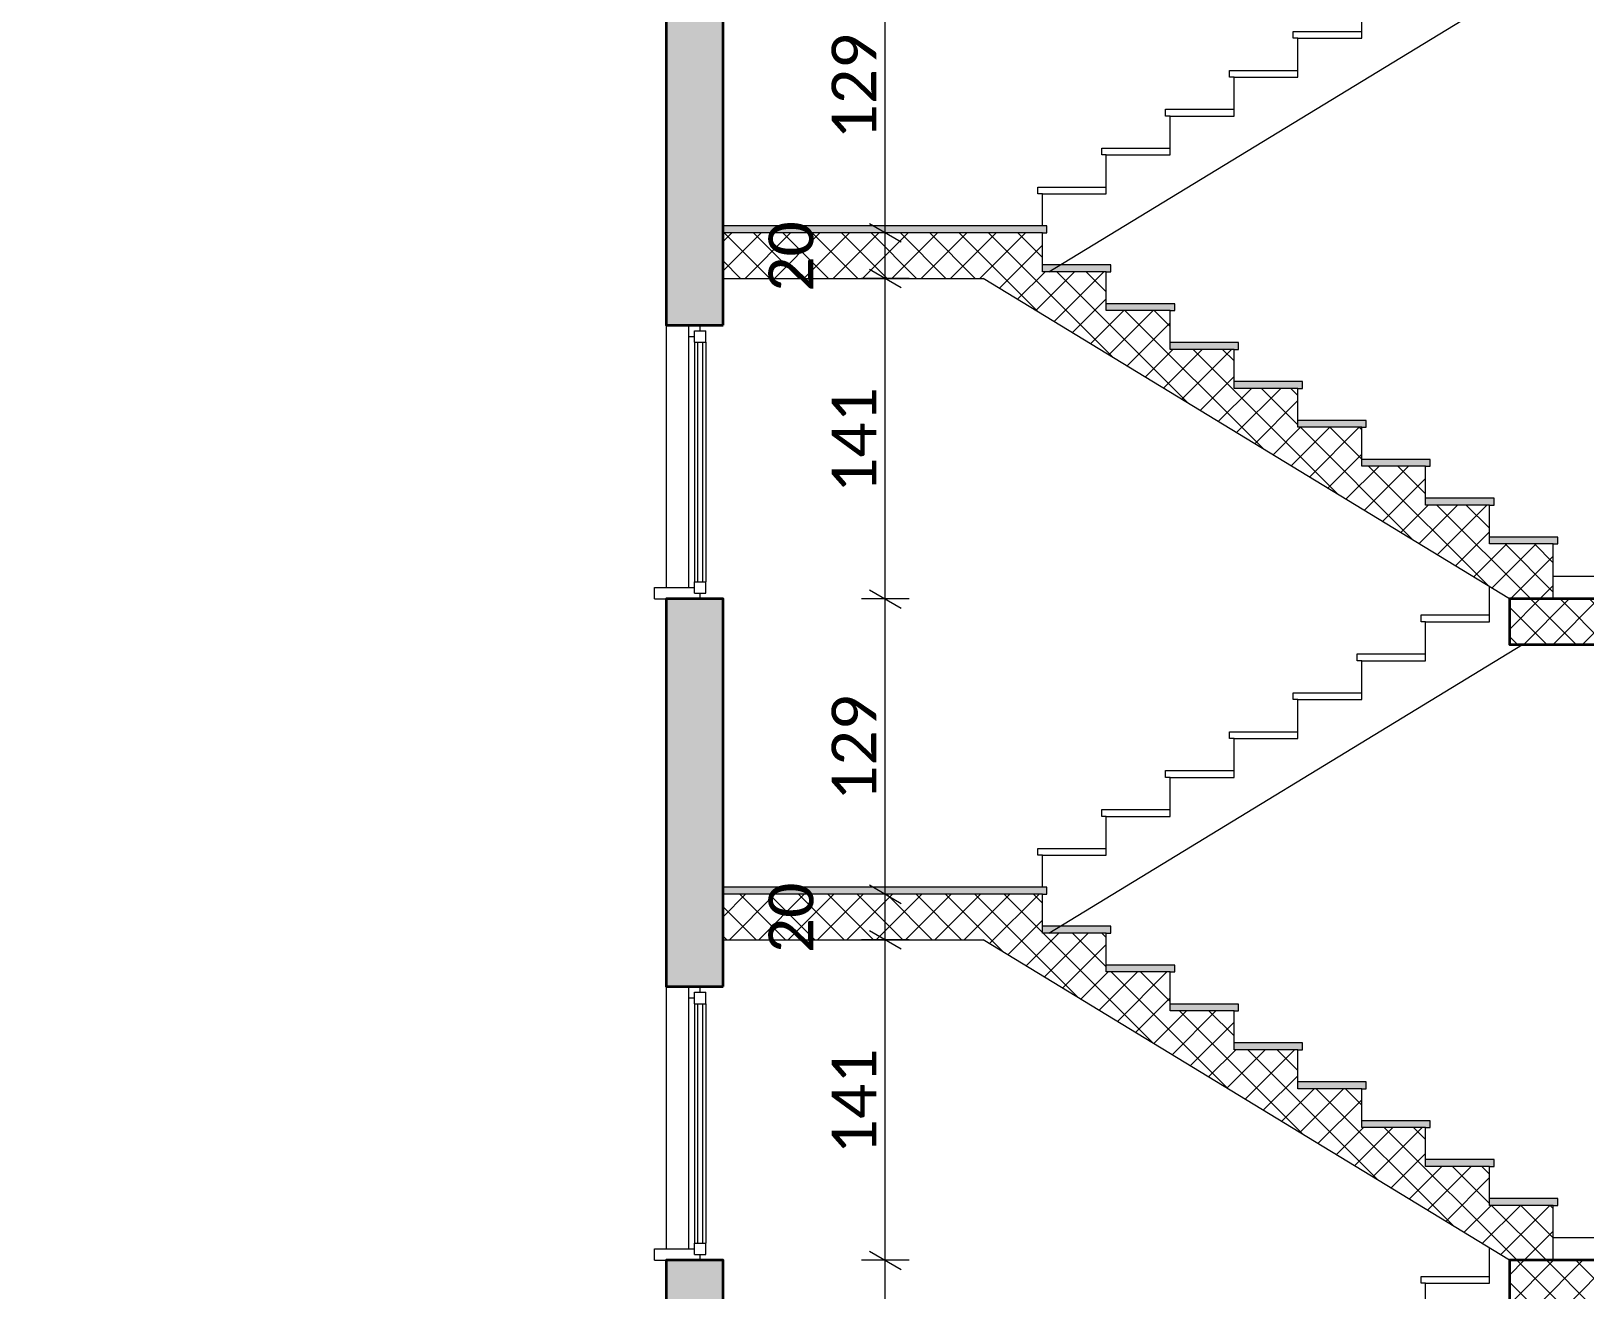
# Model space of a CAD drawing. Header units: millimetres. Extents: x -310 to 171125, y -3027 to 55843.
# Drawn here: x 117401 to 124214, y 23565 to 29085 of the extents above; entities that cross this region are included whole.
import ezdxf

# ---------------------------------------------------------------- set-up
doc = ezdxf.new("R2010")
doc.units = ezdxf.units.MM
doc.header["$MEASUREMENT"] = 0
doc.set_wipeout_variables(frame=1)
doc.linetypes.add('Wipeout_Contour', pattern=[1000, 0, -1000])
doc.layers.add('Dimensioning - General', color=7, linetype='Continuous')
doc.layers.add('Structural - Bearing', color=7, linetype='Continuous')
for name, color, linetype, lineweight, true_color in [('Dimensioning - General_Pen_No__61', 7, 'Continuous', 20, 0x6a6a6a), ('Dimensioning - General_Pen_No__88', 7, 'Continuous', 20, 0xfd4435), ('Structural - Bearing_Pen_No__61', 7, 'Continuous', 20, 0x6a6a6a), ('Structural - Bearing_Pen_No__82', 7, 'Continuous', 20, 0xaaaaaa)]:
    doc.layers.add(name, color=color, linetype=linetype, lineweight=lineweight, true_color=true_color)
for name, color, linetype, lineweight in [('Structural - Bearing_Pen_No__1', 7, 'Continuous', 13), ('Structural - Bearing_Pen_No__101', 252, 'Continuous', 13), ('Structural - Bearing_Pen_No__7', 7, 'Continuous', 35)]:
    doc.layers.add(name, color=color, linetype=linetype, lineweight=lineweight)
doc.layers.get('0').off()
doc.styles.add('GENERATED_STYLE_6', font='calibril.ttf')
doc.dimstyles.new('GENERATED_STYLE__1', dxfattribs={"dimtxt": 195.999997, "dimasz": 106.4, "dimexe": 0.18, "dimexo": 0.0625, "dimgap": 0.09, "dimtad": 1, "dimdec": 0, "dimlfac": 0.1, "dimzin": 0, "dimdsep": 46, "dimtxsty": 'GENERATED_STYLE_6', "dimblk": 'ARROWHEAD_2', "dimblk1": 'ARROWHEAD_2', "dimblk2": 'ARROWHEAD_2', "dimcen": 0.09, "dimse1": 1, "dimse2": 1, "dimclrd": 256, "dimclre": 256, "dimclrt": 256, "dimadec": 0, "dimazin": 0, "dimtfac": 1, "dimtdec": 4, "dimtmove": 0, "dimatfit": 3, "dimfxl": 1, "dimtolj": 1, "dimtzin": 0, "dimarcsym": 0})
pattern_1 = [(45, (0, 0), (-64.346715, 64.346715), []), (135, (0, 0), (64.346715, 64.346715), [])]

# ---------------------------------------------------------------- blocks, each defined once
blk = doc.blocks.new('*D28')
at = {"layer": 'Dimensioning - General_Pen_No__61', "color": 251, "linetype": 'Continuous', "lineweight": 20, "true_color": 0x6a6a6a, "transparency": 16777216}
for p, q in [((121076.5, 23735.9), (121216.5, 23655)), ((121251.5, 23695.5), (121041.5, 23695.5)), ((121146.5, 22400.8), (121146.5, 23695.5)), ((121076.5, 22441.2), (121216.5, 22360.4)), ((121251.5, 22400.8), (121041.5, 22400.8))]:
    blk.add_line(p, q, dxfattribs=at)
at = {"layer": 'Dimensioning - General_Pen_No__88', "color": 20, "lineweight": 20, "true_color": 0xfd4435, "transparency": 16777216, "insert": (121107.3, 22809.8), "char_height": 196, "attachment_point": 7, "rotation": 90, "style": 'GENERATED_STYLE_6'}
blk.add_mtext('\\A1;{\\pql;\\fCalibri Light|b0|i0|c0|p34;129}', dxfattribs=at)
blk = doc.blocks.new('ARROWHEAD_2')
at = {"color": 0, "linetype": 'Continuous', "lineweight": 0}
for p, q in [((-0.378, -0.655), (0.378, 0.655)), ((0, 0), (-1, 0))]:
    blk.add_line(p, q, dxfattribs=at)
blk = doc.blocks.new('*D29')
at = {"layer": 'Dimensioning - General_Pen_No__61', "color": 251, "linetype": 'Continuous', "lineweight": 20, "true_color": 0x6a6a6a, "transparency": 16777216}
for p, q in [((121076.5, 25141.2), (121216.5, 25060.4)), ((121251.5, 25100.8), (121041.5, 25100.8)), ((121146.5, 23695.5), (121146.5, 25100.8)), ((121076.5, 23735.9), (121216.5, 23655)), ((121251.5, 23695.5), (121041.5, 23695.5))]:
    blk.add_line(p, q, dxfattribs=at)
at = {"layer": 'Dimensioning - General_Pen_No__88', "color": 20, "lineweight": 20, "true_color": 0xfd4435, "transparency": 16777216, "char_height": 196, "attachment_point": 7, "rotation": 90, "style": 'GENERATED_STYLE_6'}
for s, insert in [('\\A1;{\\pql;\\fCalibri Light|b0|i0|c0|p34;20}', (120832.9, 25041.9)), ('\\A1;{\\pql;\\fCalibri Light|b0|i0|c0|p34;141}', (121107.3, 24159.8))]:
    blk.add_mtext(s, dxfattribs=dict(at, insert=insert))
blk = doc.blocks.new('*D30')
at = {"layer": 'Dimensioning - General_Pen_No__61', "color": 251, "linetype": 'Continuous', "lineweight": 20, "true_color": 0x6a6a6a, "transparency": 16777216}
for p, q in [((121251.5, 25300.8), (121041.5, 25300.8)), ((121076.5, 25341.2), (121216.5, 25260.4)), ((121146.5, 25100.8), (121146.5, 25300.8)), ((121076.5, 25141.2), (121216.5, 25060.4)), ((121251.5, 25100.8), (121041.5, 25100.8))]:
    blk.add_line(p, q, dxfattribs=at)
blk = doc.blocks.new('*D31')
at = {"layer": 'Dimensioning - General_Pen_No__61', "color": 251, "linetype": 'Continuous', "lineweight": 20, "true_color": 0x6a6a6a, "transparency": 16777216}
for p, q in [((121251.5, 26595.5), (121041.5, 26595.5)), ((121076.5, 26635.9), (121216.5, 26555)), ((121146.5, 25300.8), (121146.5, 26595.5)), ((121251.5, 25300.8), (121041.5, 25300.8)), ((121076.5, 25341.2), (121216.5, 25260.4))]:
    blk.add_line(p, q, dxfattribs=at)
at = {"layer": 'Dimensioning - General_Pen_No__88', "color": 20, "lineweight": 20, "true_color": 0xfd4435, "transparency": 16777216, "insert": (121107.3, 25709.8), "char_height": 196, "attachment_point": 7, "rotation": 90, "style": 'GENERATED_STYLE_6'}
blk.add_mtext('\\A1;{\\pql;\\fCalibri Light|b0|i0|c0|p34;129}', dxfattribs=at)
blk = doc.blocks.new('*D32')
at = {"layer": 'Dimensioning - General_Pen_No__61', "color": 251, "linetype": 'Continuous', "lineweight": 20, "true_color": 0x6a6a6a, "transparency": 16777216}
for p, q in [((121251.5, 28000.8), (121041.5, 28000.8)), ((121076.5, 28041.2), (121216.5, 27960.4)), ((121146.5, 26595.5), (121146.5, 28000.8)), ((121251.5, 26595.5), (121041.5, 26595.5)), ((121076.5, 26635.9), (121216.5, 26555))]:
    blk.add_line(p, q, dxfattribs=at)
at = {"layer": 'Dimensioning - General_Pen_No__88', "color": 20, "lineweight": 20, "true_color": 0xfd4435, "transparency": 16777216, "char_height": 196, "attachment_point": 7, "rotation": 90, "style": 'GENERATED_STYLE_6'}
for s, insert in [('\\A1;{\\pql;\\fCalibri Light|b0|i0|c0|p34;20}', (120832.9, 27941.9)), ('\\A1;{\\pql;\\fCalibri Light|b0|i0|c0|p34;141}', (121107.3, 27059.8))]:
    blk.add_mtext(s, dxfattribs=dict(at, insert=insert))
blk = doc.blocks.new('*D33')
at = {"layer": 'Dimensioning - General_Pen_No__61', "color": 251, "linetype": 'Continuous', "lineweight": 20, "true_color": 0x6a6a6a, "transparency": 16777216}
for p, q in [((121076.5, 28241.2), (121216.5, 28160.4)), ((121251.5, 28200.8), (121041.5, 28200.8)), ((121146.5, 28000.8), (121146.5, 28200.8)), ((121251.5, 28000.8), (121041.5, 28000.8)), ((121076.5, 28041.2), (121216.5, 27960.4))]:
    blk.add_line(p, q, dxfattribs=at)
blk = doc.blocks.new('*D34')
at = {"layer": 'Dimensioning - General_Pen_No__61', "color": 251, "linetype": 'Continuous', "lineweight": 20, "true_color": 0x6a6a6a, "transparency": 16777216}
for p, q in [((121076.5, 29535.9), (121216.5, 29455)), ((121251.5, 29495.5), (121041.5, 29495.5)), ((121146.5, 28200.8), (121146.5, 29495.5)), ((121076.5, 28241.2), (121216.5, 28160.4)), ((121251.5, 28200.8), (121041.5, 28200.8))]:
    blk.add_line(p, q, dxfattribs=at)
at = {"layer": 'Dimensioning - General_Pen_No__88', "color": 20, "lineweight": 20, "true_color": 0xfd4435, "transparency": 16777216, "insert": (121107.3, 28609.8), "char_height": 196, "attachment_point": 7, "rotation": 90, "style": 'GENERATED_STYLE_6'}
blk.add_mtext('\\A1;{\\pql;\\fCalibri Light|b0|i0|c0|p34;129}', dxfattribs=at)
blk = doc.blocks.new('*D88')
at = {"layer": 'Dimensioning - General_Pen_No__61', "color": 251, "linetype": 'Continuous', "lineweight": 20, "true_color": 0x6a6a6a, "transparency": 16777216}
for p, q in [((134582.9, 23736), (134722.9, 23655.2)), ((134757.9, 23695.6), (134547.9, 23695.6)), ((134652.9, 23495.6), (134652.9, 23695.6)), ((134582.9, 23536), (134722.9, 23455.2)), ((134757.9, 23495.6), (134547.9, 23495.6))]:
    blk.add_line(p, q, dxfattribs=at)
blk = doc.blocks.new('*D89')
at = {"layer": 'Dimensioning - General_Pen_No__61', "color": 251, "linetype": 'Continuous', "lineweight": 20, "true_color": 0x6a6a6a, "transparency": 16777216}
for p, q in [((134582.9, 26436), (134722.9, 26355.2)), ((134757.9, 26395.6), (134547.9, 26395.6)), ((134652.9, 23695.6), (134652.9, 26395.6)), ((134582.9, 23736), (134722.9, 23655.2)), ((134757.9, 23695.6), (134547.9, 23695.6))]:
    blk.add_line(p, q, dxfattribs=at)
at = {"layer": 'Dimensioning - General_Pen_No__88', "color": 20, "lineweight": 20, "true_color": 0xfd4435, "transparency": 16777216, "char_height": 196, "attachment_point": 7, "rotation": 90, "style": 'GENERATED_STYLE_6'}
for s, insert in [('\\A1;{\\pql;\\fCalibri Light|b0|i0|c0|p34;20}', (134613.7, 26037.4)), ('\\A1;{\\pql;\\fCalibri Light|b0|i0|c0|p34;270}', (134613.7, 24807.3))]:
    blk.add_mtext(s, dxfattribs=dict(at, insert=insert))
blk = doc.blocks.new('*D90')
at = {"layer": 'Dimensioning - General_Pen_No__61', "color": 251, "linetype": 'Continuous', "lineweight": 20, "true_color": 0x6a6a6a, "transparency": 16777216}
for p, q in [((134757.9, 26595.6), (134547.9, 26595.6)), ((134582.9, 26636), (134722.9, 26555.2)), ((134652.9, 26395.6), (134652.9, 26595.6)), ((134582.9, 26436), (134722.9, 26355.2)), ((134757.9, 26395.6), (134547.9, 26395.6))]:
    blk.add_line(p, q, dxfattribs=at)
blk = doc.blocks.new('*D91')
at = {"layer": 'Dimensioning - General_Pen_No__61', "color": 251, "linetype": 'Continuous', "lineweight": 20, "true_color": 0x6a6a6a, "transparency": 16777216}
for p, q in [((134757.9, 29295.6), (134547.9, 29295.6)), ((134582.9, 29336), (134722.9, 29255.2)), ((134652.9, 26595.6), (134652.9, 29295.6)), ((134757.9, 26595.6), (134547.9, 26595.6)), ((134582.9, 26636), (134722.9, 26555.2))]:
    blk.add_line(p, q, dxfattribs=at)
at = {"layer": 'Dimensioning - General_Pen_No__88', "color": 20, "lineweight": 20, "true_color": 0xfd4435, "transparency": 16777216, "char_height": 196, "attachment_point": 7, "rotation": 90, "style": 'GENERATED_STYLE_6'}
for s, insert in [('\\A1;{\\pql;\\fCalibri Light|b0|i0|c0|p34;20}', (134613.7, 28937.4)), ('\\A1;{\\pql;\\fCalibri Light|b0|i0|c0|p34;270}', (134613.7, 27707.3))]:
    blk.add_mtext(s, dxfattribs=dict(at, insert=insert))
blk = doc.blocks.new('*D131')
at = {"layer": 'Dimensioning - General_Pen_No__61', "color": 251, "linetype": 'Continuous', "lineweight": 20, "true_color": 0x6a6a6a, "transparency": 16777216}
for p, q in [((135132.9, 23736), (135272.9, 23655.2)), ((135307.9, 23695.6), (135097.9, 23695.6)), ((135202.9, 23495.6), (135202.9, 23695.6)), ((135132.9, 23536), (135272.9, 23455.2)), ((135307.9, 23495.6), (135097.9, 23495.6))]:
    blk.add_line(p, q, dxfattribs=at)
blk = doc.blocks.new('*D132')
at = {"layer": 'Dimensioning - General_Pen_No__61', "color": 251, "linetype": 'Continuous', "lineweight": 20, "true_color": 0x6a6a6a, "transparency": 16777216}
for p, q in [((135132.9, 26436), (135272.9, 26355.2)), ((135307.9, 26395.6), (135097.9, 26395.6)), ((135202.9, 23695.6), (135202.9, 26395.6)), ((135132.9, 23736), (135272.9, 23655.2)), ((135307.9, 23695.6), (135097.9, 23695.6))]:
    blk.add_line(p, q, dxfattribs=at)
at = {"layer": 'Dimensioning - General_Pen_No__88', "color": 20, "lineweight": 20, "true_color": 0xfd4435, "transparency": 16777216, "char_height": 196, "attachment_point": 7, "rotation": 90, "style": 'GENERATED_STYLE_6'}
for s, insert in [('\\A1;{\\pql;\\fCalibri Light|b0|i0|c0|p34;20}', (135163.7, 26037.4)), ('\\A1;{\\pql;\\fCalibri Light|b0|i0|c0|p34;270}', (135163.7, 24807.3))]:
    blk.add_mtext(s, dxfattribs=dict(at, insert=insert))
blk = doc.blocks.new('*D133')
at = {"layer": 'Dimensioning - General_Pen_No__61', "color": 251, "linetype": 'Continuous', "lineweight": 20, "true_color": 0x6a6a6a, "transparency": 16777216}
for p, q in [((135307.9, 26595.6), (135097.9, 26595.6)), ((135132.9, 26636), (135272.9, 26555.2)), ((135202.9, 26395.6), (135202.9, 26595.6)), ((135132.9, 26436), (135272.9, 26355.2)), ((135307.9, 26395.6), (135097.9, 26395.6))]:
    blk.add_line(p, q, dxfattribs=at)
blk = doc.blocks.new('*D134')
at = {"layer": 'Dimensioning - General_Pen_No__61', "color": 251, "linetype": 'Continuous', "lineweight": 20, "true_color": 0x6a6a6a, "transparency": 16777216}
for p, q in [((135307.9, 29295.6), (135097.9, 29295.6)), ((135132.9, 29336), (135272.9, 29255.2)), ((135202.9, 26595.6), (135202.9, 29295.6)), ((135307.9, 26595.6), (135097.9, 26595.6)), ((135132.9, 26636), (135272.9, 26555.2))]:
    blk.add_line(p, q, dxfattribs=at)
at = {"layer": 'Dimensioning - General_Pen_No__88', "color": 20, "lineweight": 20, "true_color": 0xfd4435, "transparency": 16777216, "char_height": 196, "attachment_point": 7, "rotation": 90, "style": 'GENERATED_STYLE_6'}
for s, insert in [('\\A1;{\\pql;\\fCalibri Light|b0|i0|c0|p34;20}', (135163.7, 28937.4)), ('\\A1;{\\pql;\\fCalibri Light|b0|i0|c0|p34;270}', (135163.7, 27707.3))]:
    blk.add_mtext(s, dxfattribs=dict(at, insert=insert))
blk = doc.blocks.new('*D157')
at = {"layer": 'Dimensioning - General_Pen_No__61', "color": 251, "linetype": 'Continuous', "lineweight": 20, "true_color": 0x6a6a6a, "transparency": 16777216}
for p, q in [((135682.9, 23736), (135822.9, 23655.2)), ((135857.9, 23695.6), (135647.9, 23695.6)), ((135752.9, 20795.6), (135752.9, 23695.6)), ((135857.9, 20795.6), (135647.9, 20795.6)), ((135682.9, 20836), (135822.9, 20755.2))]:
    blk.add_line(p, q, dxfattribs=at)
at = {"layer": 'Dimensioning - General_Pen_No__88', "color": 20, "lineweight": 20, "true_color": 0xfd4435, "transparency": 16777216, "insert": (135713.7, 22007.3), "char_height": 196, "attachment_point": 7, "rotation": 90, "style": 'GENERATED_STYLE_6'}
blk.add_mtext('\\A1;{\\pql;\\fCalibri Light|b0|i0|c0|p34;290}', dxfattribs=at)
blk = doc.blocks.new('*D158')
at = {"layer": 'Dimensioning - General_Pen_No__61', "color": 251, "linetype": 'Continuous', "lineweight": 20, "true_color": 0x6a6a6a, "transparency": 16777216}
for p, q in [((135857.9, 26595.6), (135647.9, 26595.6)), ((135682.9, 26636), (135822.9, 26555.2)), ((135752.9, 23695.6), (135752.9, 26595.6)), ((135682.9, 23736), (135822.9, 23655.2)), ((135857.9, 23695.6), (135647.9, 23695.6))]:
    blk.add_line(p, q, dxfattribs=at)
at = {"layer": 'Dimensioning - General_Pen_No__88', "color": 20, "lineweight": 20, "true_color": 0xfd4435, "transparency": 16777216, "insert": (135713.7, 24907.3), "char_height": 196, "attachment_point": 7, "rotation": 90, "style": 'GENERATED_STYLE_6'}
blk.add_mtext('\\A1;{\\pql;\\fCalibri Light|b0|i0|c0|p34;290}', dxfattribs=at)
blk = doc.blocks.new('*D159')
at = {"layer": 'Dimensioning - General_Pen_No__61', "color": 251, "linetype": 'Continuous', "lineweight": 20, "true_color": 0x6a6a6a, "transparency": 16777216}
for p, q in [((135682.9, 29536), (135822.9, 29455.2)), ((135857.9, 29495.6), (135647.9, 29495.6)), ((135752.9, 26595.6), (135752.9, 29495.6)), ((135857.9, 26595.6), (135647.9, 26595.6)), ((135682.9, 26636), (135822.9, 26555.2))]:
    blk.add_line(p, q, dxfattribs=at)
at = {"layer": 'Dimensioning - General_Pen_No__88', "color": 20, "lineweight": 20, "true_color": 0xfd4435, "transparency": 16777216, "insert": (135713.7, 27807.3), "char_height": 196, "attachment_point": 7, "rotation": 90, "style": 'GENERATED_STYLE_6'}
blk.add_mtext('\\A1;{\\pql;\\fCalibri Light|b0|i0|c0|p34;290}', dxfattribs=at)

msp = doc.modelspace()

# ---------------------------------------------------------------- hatches: boundary and pattern name
at = {"layer": 'Structural - Bearing_Pen_No__1', "linetype": 'Continuous', "lineweight": 13}
h = msp.add_hatch(dxfattribs=at)
h.set_pattern_fill('CONCRETE_BLOCK', style=0, pattern_type=2)
h.set_pattern_definition(pattern_1)
h.paths.add_polyline_path([(124075.2, 26595.5), (124075.2, 26836.2), (123795.2, 26836.2), (123795.2, 27006.8), (123515.2, 27006.8), (123515.2, 27177.3), (123235.2, 27177.3), (123235.2, 27347.9), (122955.2, 27347.9), (122955.2, 27518.5), (122675.2, 27518.5), (122675.2, 27689.1), (122395.2, 27689.1), (122395.2, 27859.7), (122115.2, 27859.7), (122115.2, 28030.2), (121835.2, 28030.2), (121835.2, 28200.8), (120435.2, 28200.8), (120435.2, 28000.8), (121576, 28000.8), (123882.8, 26595.5)])
h = msp.add_hatch(dxfattribs=at)
h.set_pattern_fill('CONCRETE_BLOCK', style=0, pattern_type=2)
h.set_pattern_definition(pattern_1)
h.paths.add_polyline_path([(139085.2, 26395.6), (139085.2, 26595.6), (123882.8, 26595.6), (123882.8, 26395.6)])
h = msp.add_hatch(dxfattribs=at)
h.set_pattern_fill('CONCRETE_BLOCK', style=0, pattern_type=2)
h.set_pattern_definition(pattern_1)
h.paths.add_polyline_path([(124075.2, 23695.5), (124075.2, 23936.2), (123795.2, 23936.2), (123795.2, 24106.8), (123515.2, 24106.8), (123515.2, 24277.3), (123235.2, 24277.3), (123235.2, 24447.9), (122955.2, 24447.9), (122955.2, 24618.5), (122675.2, 24618.5), (122675.2, 24789.1), (122395.2, 24789.1), (122395.2, 24959.7), (122115.2, 24959.7), (122115.2, 25130.2), (121835.2, 25130.2), (121835.2, 25300.8), (120435.2, 25300.8), (120435.2, 25100.8), (121576, 25100.8), (123882.8, 23695.5)])
h = msp.add_hatch(dxfattribs=at)
h.set_pattern_fill('CONCRETE_BLOCK', style=0, pattern_type=2)
h.set_pattern_definition(pattern_1)
h.paths.add_polyline_path([(139085.2, 23495.6), (139085.2, 23695.6), (123882.8, 23695.6), (123882.8, 23495.6)])
at = {"layer": 'Structural - Bearing_Pen_No__101', "linetype": 'Continuous', "lineweight": 13}
for points in [[(121855.2, 28230.8), (120435.2, 28230.8), (120435.2, 28200.8), (121835.2, 28200.8), (121855.2, 28200.8)], [(122135.2, 28060.2), (121835.2, 28060.2), (121835.2, 28030.2), (122115.2, 28030.2), (122135.2, 28030.2)], [(122415.2, 27889.7), (122115.2, 27889.7), (122115.2, 27859.7), (122395.2, 27859.7), (122415.2, 27859.7)], [(122695.2, 27719.1), (122395.2, 27719.1), (122395.2, 27689.1), (122675.2, 27689.1), (122695.2, 27689.1)], [(122975.2, 27548.5), (122675.2, 27548.5), (122675.2, 27518.5), (122955.2, 27518.5), (122975.2, 27518.5)], [(123255.2, 27377.9), (122955.2, 27377.9), (122955.2, 27347.9), (123235.2, 27347.9), (123255.2, 27347.9)], [(123535.2, 27207.3), (123235.2, 27207.3), (123235.2, 27177.3), (123515.2, 27177.3), (123535.2, 27177.3)], [(123815.2, 27036.8), (123515.2, 27036.8), (123515.2, 27006.8), (123795.2, 27006.8), (123815.2, 27006.8)], [(124095.2, 26866.2), (123795.2, 26866.2), (123795.2, 26836.2), (124075.2, 26836.2), (124095.2, 26836.2)], [(121855.2, 25330.8), (120435.2, 25330.8), (120435.2, 25300.8), (121835.2, 25300.8), (121855.2, 25300.8)], [(122135.2, 25160.2), (121835.2, 25160.2), (121835.2, 25130.2), (122115.2, 25130.2), (122135.2, 25130.2)], [(122415.2, 24989.7), (122115.2, 24989.7), (122115.2, 24959.7), (122395.2, 24959.7), (122415.2, 24959.7)], [(122695.2, 24819.1), (122395.2, 24819.1), (122395.2, 24789.1), (122675.2, 24789.1), (122695.2, 24789.1)], [(122975.2, 24648.5), (122675.2, 24648.5), (122675.2, 24618.5), (122955.2, 24618.5), (122975.2, 24618.5)], [(123255.2, 24477.9), (122955.2, 24477.9), (122955.2, 24447.9), (123235.2, 24447.9), (123255.2, 24447.9)], [(123535.2, 24307.3), (123235.2, 24307.3), (123235.2, 24277.3), (123515.2, 24277.3), (123535.2, 24277.3)], [(123815.2, 24136.8), (123515.2, 24136.8), (123515.2, 24106.8), (123795.2, 24106.8), (123815.2, 24106.8)], [(124095.2, 23966.2), (123795.2, 23966.2), (123795.2, 23936.2), (124075.2, 23936.2), (124095.2, 23936.2)], [(120435.2, 21995.6), (120435.2, 23695.6), (120185.2, 23695.6), (120185.2, 21995.6)]]:
    msp.add_hatch(color=252, dxfattribs=at).paths.add_polyline_path(points)

# ---------------------------------------------------------------- linework, layer by layer
at = {"layer": 'Structural - Bearing_Pen_No__1', "color": 7, "linetype": 'Continuous', "lineweight": 13}
for p, q in [((120435.2, 28130.9), (120435.2, 29495.6)), ((120435.2, 27795.6), (120435.2, 27930.9)), ((120135.2, 26595.6), (120135.2, 26645.6)), ((120135.2, 26595.6), (120285.2, 26595.6)), ((120185.2, 26595.6), (120435.2, 26595.6)), ((120285.2, 26595.6), (120335.2, 26595.6)), ((120435.2, 25230.9), (120435.2, 26595.6)), ((120435.2, 24895.6), (120435.2, 25030.9)), ((120135.2, 23695.6), (120135.2, 23745.6)), ((120135.2, 23695.6), (120285.2, 23695.6)), ((120185.2, 23695.6), (120435.2, 23695.6)), ((120185.2, 21995.6), (120185.2, 23695.6)), ((120285.2, 23695.6), (120335.2, 23695.6)), ((120435.2, 22330.9), (120435.2, 23695.6))]:
    msp.add_line(p, q, dxfattribs=at)
for points in [[(121835.2, 28200.8), (121855.2, 28200.8), (121855.2, 28230.8), (120435.2, 28230.8)], [(124075.2, 26595.5), (124075.2, 26836.2), (123795.2, 26836.2), (123795.2, 27006.8), (123515.2, 27006.8), (123515.2, 27177.3), (123235.2, 27177.3), (123235.2, 27347.9), (122955.2, 27347.9), (122955.2, 27518.5), (122675.2, 27518.5), (122675.2, 27689.1), (122395.2, 27689.1), (122395.2, 27859.7), (122115.2, 27859.7), (122115.2, 28030.2), (121835.2, 28030.2), (121835.2, 28200.8), (120435.2, 28200.8), (120435.2, 28000.8)], [(120435.2, 28000.8), (121576, 28000.8)], [(123882.8, 26595.5), (121576, 28000.8)], [(122115.2, 28030.2), (122135.2, 28030.2), (122135.2, 28060.2), (121835.2, 28060.2)], [(122395.2, 27859.7), (122415.2, 27859.7), (122415.2, 27889.7), (122115.2, 27889.7)], [(122675.2, 27689.1), (122695.2, 27689.1), (122695.2, 27719.1), (122395.2, 27719.1)], [(122955.2, 27518.5), (122975.2, 27518.5), (122975.2, 27548.5), (122675.2, 27548.5)], [(123235.2, 27347.9), (123255.2, 27347.9), (123255.2, 27377.9), (122955.2, 27377.9)], [(123515.2, 27177.3), (123535.2, 27177.3), (123535.2, 27207.3), (123235.2, 27207.3)], [(123795.2, 27006.8), (123815.2, 27006.8), (123815.2, 27036.8), (123515.2, 27036.8)], [(124075.2, 26836.2), (124095.2, 26836.2), (124095.2, 26866.2), (123795.2, 26866.2)], [(121835.2, 25300.8), (121855.2, 25300.8), (121855.2, 25330.8), (120435.2, 25330.8)], [(124075.2, 23695.5), (124075.2, 23936.2), (123795.2, 23936.2), (123795.2, 24106.8), (123515.2, 24106.8), (123515.2, 24277.3), (123235.2, 24277.3), (123235.2, 24447.9), (122955.2, 24447.9), (122955.2, 24618.5), (122675.2, 24618.5), (122675.2, 24789.1), (122395.2, 24789.1), (122395.2, 24959.7), (122115.2, 24959.7), (122115.2, 25130.2), (121835.2, 25130.2), (121835.2, 25300.8), (120435.2, 25300.8), (120435.2, 25100.8)], [(122115.2, 25130.2), (122135.2, 25130.2), (122135.2, 25160.2), (121835.2, 25160.2)], [(120435.2, 25100.8), (121576, 25100.8)], [(123882.8, 23695.5), (121576, 25100.8)], [(122395.2, 24959.7), (122415.2, 24959.7), (122415.2, 24989.7), (122115.2, 24989.7)], [(122675.2, 24789.1), (122695.2, 24789.1), (122695.2, 24819.1), (122395.2, 24819.1)], [(122955.2, 24618.5), (122975.2, 24618.5), (122975.2, 24648.5), (122675.2, 24648.5)], [(123235.2, 24447.9), (123255.2, 24447.9), (123255.2, 24477.9), (122955.2, 24477.9)], [(123515.2, 24277.3), (123535.2, 24277.3), (123535.2, 24307.3), (123235.2, 24307.3)], [(123795.2, 24106.8), (123815.2, 24106.8), (123815.2, 24136.8), (123515.2, 24136.8)], [(124075.2, 23936.2), (124095.2, 23936.2), (124095.2, 23966.2), (123795.2, 23966.2)]]:
    msp.add_lwpolyline(points, dxfattribs=at)
at = {"layer": 'Structural - Bearing_Pen_No__61', "color": 251, "linetype": 'Continuous', "lineweight": 20, "true_color": 0x6a6a6a}
for points in [[(121835.2, 28230.8), (121835.2, 28371.4), (122115.2, 28371.4), (122115.2, 28542), (122395.2, 28542), (122395.2, 28712.6), (122675.2, 28712.6), (122675.2, 28883.1), (122955.2, 28883.1), (122955.2, 29053.7), (123235.2, 29053.7), (123235.2, 29224.3), (123515.2, 29224.3), (123515.2, 29394.9), (123795.2, 29394.9), (123795.2, 29548.8)], [(121862.7, 28030.2), (123939.5, 29295.5)], [(122955.2, 29053.7), (122935.2, 29053.7), (122935.2, 29083.7), (123235.2, 29083.7)], [(122675.2, 28883.1), (122655.2, 28883.1), (122655.2, 28913.1), (122955.2, 28913.1)], [(122395.2, 28712.6), (122375.2, 28712.6), (122375.2, 28742.6), (122675.2, 28742.6)], [(122115.2, 28542), (122095.2, 28542), (122095.2, 28572), (122395.2, 28572)], [(121835.2, 28371.4), (121815.2, 28371.4), (121815.2, 28401.4), (122115.2, 28401.4)], [(121835.2, 25330.8), (121835.2, 25471.4), (122115.2, 25471.4), (122115.2, 25642), (122395.2, 25642), (122395.2, 25812.6), (122675.2, 25812.6), (122675.2, 25983.1), (122955.2, 25983.1), (122955.2, 26153.7), (123235.2, 26153.7), (123235.2, 26324.3), (123515.2, 26324.3), (123515.2, 26494.9), (123795.2, 26494.9), (123795.2, 26648.8)], [(124075.2, 26695.6), (128485.2, 26695.6)], [(123515.2, 26494.9), (123495.2, 26494.9), (123495.2, 26524.9), (123795.2, 26524.9)], [(121862.7, 25130.2), (123939.5, 26395.5)], [(123235.2, 26324.3), (123215.2, 26324.3), (123215.2, 26354.3), (123515.2, 26354.3)], [(122955.2, 26153.7), (122935.2, 26153.7), (122935.2, 26183.7), (123235.2, 26183.7)], [(122675.2, 25983.1), (122655.2, 25983.1), (122655.2, 26013.1), (122955.2, 26013.1)], [(122395.2, 25812.6), (122375.2, 25812.6), (122375.2, 25842.6), (122675.2, 25842.6)], [(122115.2, 25642), (122095.2, 25642), (122095.2, 25672), (122395.2, 25672)], [(121835.2, 25471.4), (121815.2, 25471.4), (121815.2, 25501.4), (122115.2, 25501.4)], [(124075.2, 23795.6), (128485.2, 23795.6)], [(121835.2, 22430.8), (121835.2, 22571.4), (122115.2, 22571.4), (122115.2, 22742), (122395.2, 22742), (122395.2, 22912.6), (122675.2, 22912.6), (122675.2, 23083.1), (122955.2, 23083.1), (122955.2, 23253.7), (123235.2, 23253.7), (123235.2, 23424.3), (123515.2, 23424.3), (123515.2, 23594.9), (123795.2, 23594.9), (123795.2, 23748.8)], [(123515.2, 23594.9), (123495.2, 23594.9), (123495.2, 23624.9), (123795.2, 23624.9)]]:
    msp.add_lwpolyline(points, dxfattribs=at)
at = {"layer": 'Structural - Bearing_Pen_No__7', "color": 7, "linetype": 'Continuous', "lineweight": 35, "flags": 128}
for points in [[(139085.2, 26395.6), (139085.2, 26595.6), (123882.8, 26595.6), (123882.8, 26395.6)], [(120435.2, 21995.6), (120435.2, 23695.6), (120185.2, 23695.6), (120185.2, 21995.6)], [(139085.2, 23495.6), (139085.2, 23695.6), (123882.8, 23695.6), (123882.8, 23495.6)]]:
    msp.add_lwpolyline(points, close=True, dxfattribs=at)

# ---------------------------------------------------------------- dimensions: what is measured, and where the dimension line sits
at = {"layer": 'Dimensioning - General', "color": 251, "linetype": 'Continuous', "lineweight": 20, "true_color": 0x6a6a6a}
for base, p1, p2, picture, middle in [((121146.5, 29495.5), (121075.2, 28200.8), (123882.8, 29495.5), '*D34', (121009.3, 28833.9)), ((121146.5, 28000.8), (123882.8, 26595.5), (121103.1, 28000.8), '*D32', (121009.3, 27283.9)), ((121146.5, 28200.8), (121103.1, 28000.8), (121075.2, 28200.8), '*D33', (120734.9, 28091.4)), ((121146.5, 26595.5), (121131.3, 25300.8), (123882.8, 26595.5), '*D31', (121009.3, 25933.9)), ((121146.5, 25100.8), (123882.8, 23695.5), (121151.9, 25100.8), '*D29', (121009.3, 24383.9)), ((121146.5, 25300.8), (121151.9, 25100.8), (121131.3, 25300.8), '*D30', (120734.9, 25191.4)), ((121146.5, 23695.5), (121406, 22400.8), (123882.8, 23695.5), '*D28', (121009.3, 23033.9))]:
    dim = msp.add_linear_dim(base=base, p1=p1, p2=p2, angle=90, dimstyle='GENERATED_STYLE__1', dxfattribs=at)
    dim.commit()
    dim.dimension.update_dxf_attribs({"geometry": picture, "text_midpoint": middle, "dimtype": 160, "text_rotation": 90})

# ---------------------------------------------------------------- wipeouts: each hides what was drawn before it
at = {"color": 254, "linetype": 'Wipeout_Contour', "lineweight": 0, "ltscale": 493117.122265}
msp.add_wipeout([(120185.2, 27795.6), (120185.2, 26645.6), (120285.2, 26645.6), (120285.2, 27795.6)], dxfattribs=at).dxf.layer = 'Structural - Bearing'
at = {"color": 254, "linetype": 'Wipeout_Contour', "lineweight": 0, "ltscale": 490686.288775}
msp.add_wipeout([(120185.2, 24895.6), (120185.2, 23745.6), (120285.2, 23745.6), (120285.2, 24895.6)], dxfattribs=at).dxf.layer = 'Structural - Bearing'

# ---------------------------------------------------------------- next in the draw order: hatches: boundary and pattern name
at = {"layer": 'Structural - Bearing_Pen_No__101', "linetype": 'Continuous', "lineweight": 13}
for points in [[(120435.2, 27795.6), (120435.2, 29495.6), (120185.2, 29495.6), (120185.2, 27795.6)], [(120435.2, 24895.6), (120435.2, 26595.6), (120185.2, 26595.6), (120185.2, 24895.6)]]:
    msp.add_hatch(color=252, dxfattribs=at).paths.add_polyline_path(points)

# ---------------------------------------------------------------- next in the draw order: linework, layer by layer
at = {"layer": 'Structural - Bearing_Pen_No__1', "color": 7, "linetype": 'Continuous', "lineweight": 13}
for p, q in [((120185.2, 27795.6), (120185.2, 29495.6)), ((120185.2, 27795.6), (120435.2, 27795.6)), ((120285.2, 27795.6), (120335.2, 27795.6)), ((120185.2, 24895.6), (120185.2, 26595.6)), ((120185.2, 24895.6), (120435.2, 24895.6)), ((120285.2, 24895.6), (120335.2, 24895.6))]:
    msp.add_line(p, q, dxfattribs=at)
at = {"layer": 'Structural - Bearing_Pen_No__7', "color": 7, "linetype": 'Continuous', "lineweight": 35, "flags": 128}
for points in [[(120435.2, 27795.6), (120435.2, 29495.6), (120185.2, 29495.6), (120185.2, 27795.6)], [(120435.2, 24895.6), (120435.2, 26595.6), (120185.2, 26595.6), (120185.2, 24895.6)]]:
    msp.add_lwpolyline(points, close=True, dxfattribs=at)
at = {"layer": 'Structural - Bearing_Pen_No__82', "color": 253, "linetype": 'Continuous', "lineweight": 20, "true_color": 0xaaaaaa}
for p, q in [((120185.2, 27795.6), (120185.2, 26645.6)), ((120185.2, 24895.6), (120185.2, 23745.6))]:
    msp.add_line(p, q, dxfattribs=at)

# ---------------------------------------------------------------- next in the draw order: wipeouts: each hides what was drawn before it
at = {"color": 254, "linetype": 'Wipeout_Contour', "lineweight": 0, "ltscale": 493338.457632}
msp.add_wipeout([(120310.2, 27745.6), (120285.2, 27745.6), (120285.2, 26645.6), (120310.2, 26645.6)], dxfattribs=at).dxf.layer = 'Structural - Bearing'
at = {"color": 254, "linetype": 'Wipeout_Contour', "lineweight": 0, "ltscale": 490911.079027}
msp.add_wipeout([(120310.2, 24845.6), (120285.2, 24845.6), (120285.2, 23745.6), (120310.2, 23745.6)], dxfattribs=at).dxf.layer = 'Structural - Bearing'

# ---------------------------------------------------------------- next in the draw order: linework, layer by layer
at = {"layer": 'Structural - Bearing_Pen_No__1', "color": 7, "linetype": 'Continuous', "lineweight": 13}
for p, q in [((120335.2, 27770.6), (120335.2, 27795.6)), ((120310.2, 27770.6), (120360.2, 27770.6)), ((120310.2, 27770.6), (120335.2, 27770.6)), ((120310.2, 26620.6), (120360.2, 26620.6)), ((120310.2, 26620.6), (120335.2, 26620.6)), ((120335.2, 26595.6), (120335.2, 26620.6)), ((120310.2, 24870.6), (120360.2, 24870.6)), ((120310.2, 24870.6), (120335.2, 24870.6)), ((120335.2, 24870.6), (120335.2, 24895.6)), ((120310.2, 23720.6), (120360.2, 23720.6)), ((120310.2, 23720.6), (120335.2, 23720.6)), ((120335.2, 23695.6), (120335.2, 23720.6))]:
    msp.add_line(p, q, dxfattribs=at)

# ---------------------------------------------------------------- next in the draw order: dimensions: what is measured, and where the dimension line sits
at = {"layer": 'Dimensioning - General', "color": 251, "linetype": 'Continuous', "lineweight": 20, "true_color": 0x6a6a6a}
for base, p1, p2, picture, middle in [((135202.9, 26595.6), (106843.5, 26395.6), (106896.2, 26595.6), '*D133', (135065.7, 26186.8)), ((134652.9, 26595.6), (107313.3, 26395.6), (107313.3, 26595.6), '*D90', (134515.7, 26186.8)), ((135202.9, 23695.6), (106822.4, 23495.6), (106843.5, 23695.6), '*D131', (135065.7, 23286.8)), ((134652.9, 23695.6), (107357.9, 23495.6), (107357.9, 23695.6), '*D88', (134515.7, 23286.8)), ((135752.9, 23695.6), (109667, 20795.6), (109593.2, 23695.6), '*D157', (135615.7, 22231.4))]:
    dim = msp.add_linear_dim(base=base, p1=p1, p2=p2, angle=90, dimstyle='GENERATED_STYLE__1', dxfattribs=at)
    dim.commit()
    dim.dimension.update_dxf_attribs({"geometry": picture, "text_midpoint": middle, "dimtype": 160, "text_rotation": 90})

# ---------------------------------------------------------------- next in the draw order: wipeouts: each hides what was drawn before it
at = {"color": 254, "linetype": 'Wipeout_Contour', "lineweight": 0, "ltscale": 493484.351292}
msp.add_wipeout([(120310.2, 27720.6), (120310.2, 26670.6), (120360.2, 26670.6), (120360.2, 27720.6)], dxfattribs=at).dxf.layer = 'Structural - Bearing'
at = {"color": 254, "linetype": 'Wipeout_Contour', "lineweight": 0, "ltscale": 491057.689635}
msp.add_wipeout([(120310.2, 24820.6), (120310.2, 23770.6), (120360.2, 23770.6), (120360.2, 24820.6)], dxfattribs=at).dxf.layer = 'Structural - Bearing'

# ---------------------------------------------------------------- next in the draw order: linework, layer by layer
at = {"layer": 'Structural - Bearing_Pen_No__1', "color": 7, "linetype": 'Continuous', "lineweight": 13}
for p, q in [((120285.2, 27745.6), (120285.2, 27795.6)), ((120285.2, 27745.6), (120310.2, 27745.6)), ((120310.2, 27720.6), (120310.2, 27770.6)), ((120310.2, 27745.6), (120310.2, 27770.6)), ((120360.2, 27720.6), (120360.2, 27770.6)), ((120310.2, 27720.6), (120360.2, 27720.6)), ((120325.2, 26670.6), (120325.2, 27720.6)), ((120345.2, 27720.6), (120345.2, 26670.6)), ((120135.2, 26645.6), (120285.2, 26645.6)), ((120285.2, 26645.6), (120310.2, 26645.6)), ((120310.2, 26620.6), (120310.2, 26670.6)), ((120310.2, 26670.6), (120360.2, 26670.6)), ((120310.2, 26620.6), (120310.2, 26645.6)), ((120360.2, 26620.6), (120360.2, 26670.6)), ((120285.2, 24845.6), (120285.2, 24895.6)), ((120310.2, 24820.6), (120310.2, 24870.6)), ((120310.2, 24845.6), (120310.2, 24870.6)), ((120360.2, 24820.6), (120360.2, 24870.6)), ((120285.2, 24845.6), (120310.2, 24845.6)), ((120310.2, 24820.6), (120360.2, 24820.6)), ((120325.2, 23770.6), (120325.2, 24820.6)), ((120345.2, 24820.6), (120345.2, 23770.6)), ((120135.2, 23745.6), (120285.2, 23745.6)), ((120285.2, 23745.6), (120310.2, 23745.6)), ((120310.2, 23720.6), (120310.2, 23770.6)), ((120310.2, 23770.6), (120360.2, 23770.6)), ((120310.2, 23720.6), (120310.2, 23745.6)), ((120360.2, 23720.6), (120360.2, 23770.6))]:
    msp.add_line(p, q, dxfattribs=at)
at = {"layer": 'Structural - Bearing_Pen_No__82', "color": 253, "linetype": 'Continuous', "lineweight": 20, "true_color": 0xaaaaaa}
for p, q in [((120285.2, 26645.6), (120285.2, 27745.6)), ((120310.2, 27720.6), (120310.2, 26670.6)), ((120360.2, 27720.6), (120360.2, 26670.6)), ((120285.2, 23745.6), (120285.2, 24845.6)), ((120310.2, 24820.6), (120310.2, 23770.6)), ((120360.2, 24820.6), (120360.2, 23770.6))]:
    msp.add_line(p, q, dxfattribs=at)

# ---------------------------------------------------------------- next in the draw order: dimensions: what is measured, and where the dimension line sits
at = {"layer": 'Dimensioning - General', "color": 251, "linetype": 'Continuous', "lineweight": 20, "true_color": 0x6a6a6a}
for base, p1, p2, picture, middle in [((135752.9, 29495.6), (109287.5, 26595.6), (109452, 29495.6), '*D159', (135615.7, 28031.4)), ((135202.9, 29295.6), (106896.2, 26595.6), (106843.5, 29295.6), '*D134', (135065.7, 27931.4)), ((134652.9, 29295.6), (107313.3, 26595.6), (107224.1, 29295.6), '*D91', (134515.7, 27931.4)), ((135752.9, 26595.6), (109593.2, 23695.6), (109287.5, 26595.6), '*D158', (135615.7, 25131.4)), ((135202.9, 26395.6), (106843.5, 23695.6), (106843.5, 26395.6), '*D132', (135065.7, 25031.4)), ((134652.9, 26395.6), (107357.9, 23695.6), (107313.3, 26395.6), '*D89', (134515.7, 25031.4))]:
    dim = msp.add_linear_dim(base=base, p1=p1, p2=p2, angle=90, dimstyle='GENERATED_STYLE__1', dxfattribs=at)
    dim.commit()
    dim.dimension.update_dxf_attribs({"geometry": picture, "text_midpoint": middle, "dimtype": 160, "text_rotation": 90})

doc.saveas('drawing.dxf')
